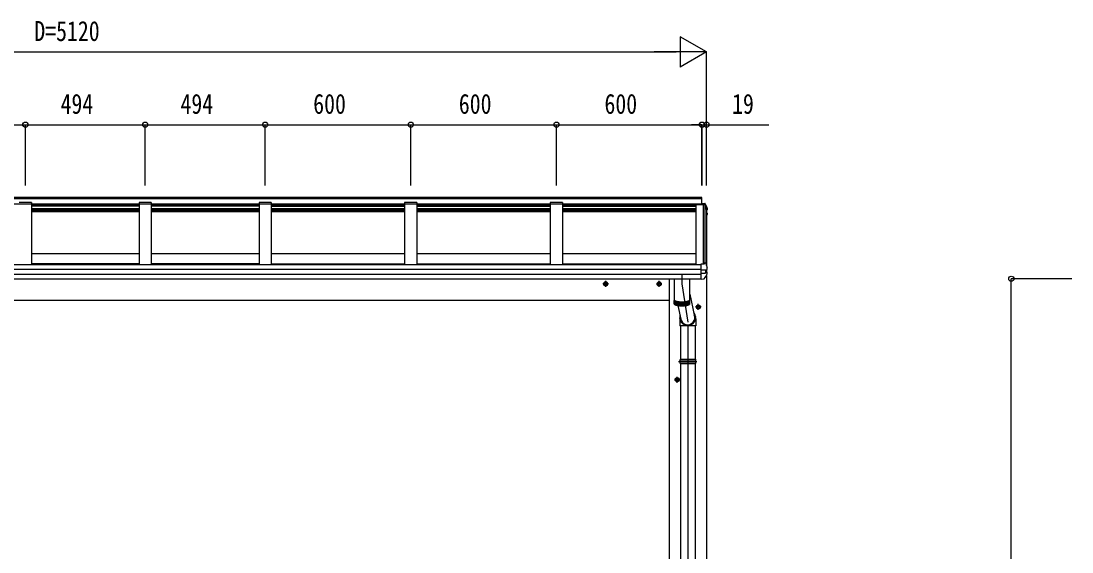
# Model space of a CAD drawing. Units: millimetres, scale not verified. Extents: x -10512 to 10512, y -7425 to 7425.
# Drawn here: x -6420 to -2089, y -2050 to 138 of the extents above; entities that cross this region are included whole.
import ezdxf
from ezdxf.enums import TextEntityAlignment as Align

# ---------------------------------------------------------------- set-up
doc = ezdxf.new("R2010")
doc.units = ezdxf.units.MM
doc.header["$LTSCALE"] = 40
for name, color, linetype in [('0-4_YKK_12', 2, 'Continuous'), ('0-5_YKK_13', 4, 'Continuous'), ('0-6_YKK_A1', 4, 'Continuous'), ('0-7_YKK_D', 6, 'Continuous')]:
    doc.layers.add(name, color=color, linetype=linetype)
doc.styles.add('ＭＳ ゴシック', font='')
doc.styles.get('ＭＳ ゴシック').set_extended_font_data('MS Gothic')

msp = doc.modelspace()

# ---------------------------------------------------------------- linework, layer by layer
at = {"layer": '0-4_YKK_12'}
for p, q in [((-3696.45, -906.2), (-3696.45, -944.34)), ((-3696.45, -944.34), (-3672.45, -1102.7)), ((-3672.45, -1120.18), (-3672.45, -3297.41))]:
    msp.add_line(p, q, dxfattribs=at)
at = {"layer": '0-5_YKK_13'}
for p, q in [((-3613.95, -613.2), (-3602.79, -613.81)), ((-3613.95, -615.89), (-3613.95, -619.12)), ((-3613.95, -615.89), (-3613.95, -615.89)), ((-3613.95, -618.14), (-3603.12, -618.74)), ((-3603.12, -619.12), (-3613.95, -619.12)), ((-3603.12, -618.74), (-3602.75, -616.26)), ((-3603.12, -618.74), (-3603.12, -619.17)), ((-3602.97, -618.96), (-3602.75, -617.47)), ((-3601.77, -619.02), (-3602.97, -618.96)), ((-3594.95, -638.76), (-3594.38, -638.65)), ((-3594.95, -639.11), (-3594.38, -639)), ((-3593.53, -640.36), (-3594.95, -640.63)), ((-3592.48, -635.06), (-3592.48, -639.08)), ((-3594.95, -652.42), (-3593.81, -652.56)), ((-3594.95, -656.43), (-3593.13, -656.78)), ((-3594.1, -658.12), (-3594.95, -657.95)), ((-3592.12, -653.68), (-3592.11, -653.74)), ((-3592.07, -654.01), (-3592.07, -658.06)), ((-3616.95, -861.92), (-3616.95, -861.59)), ((-3616.95, -862.6), (-3616.95, -861.92)), ((-3616.95, -884.81), (-3616.95, -862.6)), ((-3616.95, -886.07), (-3616.95, -884.81)), ((-3616.95, -886.91), (-3616.95, -886.07)), ((-3616.95, -886.91), (-3602.16, -887)), ((-3616.95, -900.77), (-3616.95, -886.91)), ((-3616.95, -900.77), (-3602.16, -900.56)), ((-3616.95, -902.67), (-3616.95, -900.77)), ((-3616.95, -904.19), (-3616.95, -902.67)), ((-3616.95, -924.67), (-3616.95, -904.19)), ((-3600.5, -886.91), (-3594.12, -886.12)), ((-3599.95, -886.84), (-3599.95, -900.64)), ((-3599.95, -894.63), (-3592.72, -896.03)), ((-3593.25, -885.98), (-3593.18, -885.96)), ((-3593.25, -885.98), (-3593.25, -885.98)), ((-3592.38, -884.98), (-3592.38, -878.48)), ((-3591.91, -903.54), (-3591.91, -897.01)), ((-3998.94, -944.81), (-4021.94, -944.81)), ((-4010.44, -957.32), (-4010.44, -932.31)), ((-3778.94, -944.81), (-3801.94, -944.81)), ((-3790.44, -957.32), (-3790.44, -932.31)), ((-3728.45, -923.61), (-3728.45, -1010.38)), ((-3664.45, -1010.38), (-3664.45, -923.61)), ((-3616.95, -925.07), (-3605.36, -924.44)), ((-3616.95, -925.07), (-3616.95, -924.67)), ((-3604.57, -923.98), (-3604.58, -924)), ((-3664.45, -986.61), (-3645.49, -1072.48)), ((-3728.45, -1011.35), (-3728.45, -1026.81)), ((-3727.86, -1028.36), (-3727.86, -1012.9)), ((-3726.63, -1014.09), (-3726.63, -1029.54)), ((-3724.82, -1030.63), (-3724.82, -1015.18)), ((-3722.45, -1016.18), (-3722.45, -1031.63)), ((-3719.58, -1032.53), (-3719.58, -1017.07)), ((-3716.27, -1033.31), (-3716.27, -1017.85)), ((-3713.86, -1033.75), (-3701.46, -1089.9)), ((-3712.56, -1018.5), (-3712.56, -1033.96)), ((-3708.55, -1019.01), (-3708.55, -1034.47)), ((-3704.31, -1019.38), (-3704.31, -1034.83)), ((-3699.91, -1019.58), (-3699.91, -1035.03)), ((-3695.45, -1019.62), (-3695.45, -1035.08)), ((-3691.01, -1019.51), (-3691.01, -1034.96)), ((-3686.68, -1019.23), (-3686.68, -1034.69)), ((-3682.54, -1018.8), (-3682.54, -1034.26)), ((-3678.67, -1018.23), (-3678.67, -1033.69)), ((-3675.15, -1017.53), (-3675.15, -1032.98)), ((-3672.05, -1016.71), (-3672.05, -1032.16)), ((-3669.43, -1015.78), (-3669.43, -1031.24)), ((-3667.33, -1014.78), (-3667.33, -1030.24)), ((-3665.8, -1013.73), (-3665.8, -1029.18)), ((-3664.45, -1026.81), (-3664.45, -1011.35)), ((-3628.94, -1052.32), (-3628.94, -1027.31)), ((-3617.44, -1039.81), (-3640.44, -1039.81)), ((-3705.84, -1086.55), (-3705.84, -1118.14)), ((-3639.84, -1118.14), (-3705.84, -1118.14)), ((-3702.45, -1118.14), (-3702.45, -1255.21)), ((-3642.45, -1118.14), (-3642.45, -1255.21)), ((-3639.84, -1086.96), (-3639.84, -1118.14)), ((-3704.45, -1255.21), (-3640.45, -1255.21)), ((-3704.45, -1255.21), (-3704.45, -1257.21)), ((-3640.45, -1255.21), (-3640.45, -1257.21)), ((-3710.45, -1264.21), (-3634.45, -1264.21)), ((-3705.05, -1257.21), (-3639.85, -1257.21)), ((-3705.05, -1271.21), (-3639.85, -1271.21)), ((-3704.45, -1271.21), (-3704.45, -1273.21)), ((-3704.45, -1273.21), (-3640.45, -1273.21)), ((-3702.45, -1273.21), (-3702.45, -2270.23)), ((-3642.45, -1273.21), (-3642.45, -2270.23)), ((-3640.45, -1271.21), (-3640.45, -1273.21)), ((-3704.44, -1339.81), (-3727.44, -1339.81)), ((-3715.94, -1352.32), (-3715.94, -1327.31))]:
    msp.add_line(p, q, dxfattribs=at)
for points in [[(-3613.95, -615.64), (-3602.75, -616.26), (-3602.75, -617.47), (-3601.63, -617.53)], [(-3603.05, -619.17), (-3602.97, -618.61), (-3602.97, -618.96)], [(-3600.14, -615.02), (-3595.9, -625.63), (-3592.55, -634.57), (-3592.49, -634.85), (-3592.48, -634.91)], [(-3600.14, -618.59), (-3599.15, -621.08), (-3598.16, -623.57), (-3597.2, -626.07), (-3596.24, -628.58), (-3595.3, -631.09), (-3594.37, -633.6), (-3593.45, -636.13), (-3592.55, -638.65)], [(-3592.48, -634.91), (-3592.48, -635.01), (-3592.48, -635.07)], [(-3592.25, -658.7), (-3593.71, -661.24), (-3594.95, -663.37)], [(-3592.11, -653.69), (-3592.08, -653.87), (-3592.08, -654.01)], [(-3616.95, -861.59), (-3602.95, -862.27), (-3602.95, -856.63), (-3601.19, -856.72)], [(-3600.31, -857.34), (-3599.28, -859.92), (-3598.26, -862.51), (-3597.25, -865.1), (-3596.26, -867.7), (-3595.28, -870.3), (-3594.32, -872.91), (-3593.37, -875.53), (-3592.43, -878.15)], [(-3600.5, -886.91), (-3600.75, -886.94), (-3600.9, -886.95)], [(-3595.73, -886.21), (-3594.49, -886.16), (-3593.25, -885.98)], [(-3592.43, -878.15), (-3592.39, -878.36), (-3592.38, -878.48)], [(-4010.44, -952.32), (-4016.94, -948.57), (-4016.94, -941.06), (-4010.44, -937.31)], [(-4010.44, -952.32), (-4003.94, -948.57), (-4003.94, -941.06), (-4010.44, -937.31)], [(-3790.44, -952.32), (-3796.94, -948.57), (-3796.94, -941.06), (-3790.44, -937.31)], [(-3790.44, -952.32), (-3783.94, -948.57), (-3783.94, -941.06), (-3790.44, -937.31)], [(-3728.45, -1010.38), (-3728.45, -1010.52), (-3728.34, -1011.08), (-3728.08, -1011.64), (-3727.68, -1012.19), (-3727.14, -1012.73), (-3726.46, -1013.26), (-3725.64, -1013.78), (-3724.69, -1014.28), (-3723.61, -1014.77), (-3722.4, -1015.23), (-3721.08, -1015.67), (-3719.64, -1016.09), (-3718.1, -1016.48), (-3716.46, -1016.85), (-3714.73, -1017.18), (-3712.92, -1017.49), (-3711.03, -1017.76), (-3709.07, -1018), (-3707.06, -1018.2), (-3704.99, -1018.37), (-3702.89, -1018.5), (-3700.76, -1018.59), (-3698.61, -1018.65), (-3696.45, -1018.67)], [(-3728.4, -1010.87), (-3728.41, -1010.93), (-3728.45, -1011.49), (-3728.34, -1012.05), (-3728.08, -1012.6), (-3727.68, -1013.15), (-3727.14, -1013.7), (-3726.46, -1014.23), (-3725.64, -1014.74), (-3724.69, -1015.25), (-3723.61, -1015.73), (-3722.4, -1016.2), (-3721.08, -1016.64), (-3719.64, -1017.06), (-3718.1, -1017.45), (-3716.46, -1017.81), (-3714.73, -1018.15), (-3712.92, -1018.45), (-3711.03, -1018.72), (-3709.07, -1018.96), (-3707.06, -1019.16), (-3704.99, -1019.33), (-3702.89, -1019.46), (-3700.76, -1019.56), (-3698.61, -1019.61), (-3696.45, -1019.63)], [(-3728.45, -1026.81), (-3728.45, -1026.95), (-3728.34, -1027.5), (-3728.08, -1028.06), (-3727.68, -1028.61), (-3727.14, -1029.15), (-3726.46, -1029.68), (-3725.64, -1030.2), (-3724.69, -1030.7), (-3723.61, -1031.19), (-3722.4, -1031.65), (-3721.08, -1032.09), (-3719.64, -1032.51), (-3718.1, -1032.9), (-3716.46, -1033.27), (-3714.73, -1033.6), (-3712.92, -1033.91), (-3711.03, -1034.18), (-3709.07, -1034.42), (-3707.06, -1034.62), (-3704.99, -1034.79), (-3702.89, -1034.92), (-3700.76, -1035.01), (-3698.61, -1035.07), (-3696.45, -1035.09)], [(-3726.75, -1013.05), (-3726.3, -1013.52), (-3725.66, -1014.04), (-3724.88, -1014.55), (-3723.97, -1015.04), (-3722.94, -1015.52), (-3721.78, -1015.98), (-3720.5, -1016.41), (-3719.11, -1016.83), (-3717.61, -1017.21), (-3716.01, -1017.57), (-3714.33, -1017.91), (-3712.56, -1018.21), (-3710.71, -1018.47), (-3708.8, -1018.71), (-3706.83, -1018.91), (-3704.81, -1019.08), (-3702.76, -1019.21), (-3700.67, -1019.3), (-3698.57, -1019.36), (-3696.45, -1019.37)], [(-3696.45, -1018.67), (-3694.29, -1018.65), (-3692.14, -1018.59), (-3690.01, -1018.5), (-3687.91, -1018.37), (-3685.84, -1018.2), (-3683.83, -1018), (-3681.87, -1017.76), (-3679.98, -1017.49), (-3678.17, -1017.18), (-3676.44, -1016.85), (-3674.8, -1016.48), (-3673.26, -1016.09), (-3671.82, -1015.67), (-3670.5, -1015.23), (-3669.29, -1014.77), (-3668.21, -1014.28), (-3667.26, -1013.78), (-3666.44, -1013.26), (-3665.76, -1012.73), (-3665.22, -1012.19), (-3664.82, -1011.64), (-3664.56, -1011.08), (-3664.45, -1010.52), (-3664.45, -1010.38)], [(-3696.45, -1019.63), (-3694.29, -1019.61), (-3692.14, -1019.56), (-3690.01, -1019.46), (-3687.91, -1019.33), (-3685.84, -1019.16), (-3683.83, -1018.96), (-3681.87, -1018.72), (-3679.98, -1018.45), (-3678.17, -1018.15), (-3676.44, -1017.81), (-3674.8, -1017.45), (-3673.26, -1017.06), (-3671.82, -1016.64), (-3670.5, -1016.2), (-3669.29, -1015.73), (-3668.21, -1015.25), (-3667.26, -1014.74), (-3666.44, -1014.23), (-3665.76, -1013.7), (-3665.22, -1013.15), (-3664.82, -1012.6), (-3664.56, -1012.05), (-3664.45, -1011.49), (-3664.49, -1010.93), (-3664.5, -1010.87)], [(-3696.45, -1019.37), (-3694.33, -1019.36), (-3692.23, -1019.3), (-3690.14, -1019.21), (-3688.09, -1019.08), (-3686.07, -1018.91), (-3684.1, -1018.71), (-3682.19, -1018.47), (-3680.34, -1018.21), (-3678.57, -1017.91), (-3676.89, -1017.57), (-3675.29, -1017.21), (-3673.79, -1016.83), (-3672.4, -1016.41), (-3671.12, -1015.98), (-3669.96, -1015.52), (-3668.93, -1015.04), (-3668.02, -1014.55), (-3667.24, -1014.04), (-3666.6, -1013.52), (-3666.16, -1013.05)], [(-3696.45, -1035.09), (-3694.29, -1035.07), (-3692.14, -1035.01), (-3690.01, -1034.92), (-3687.91, -1034.79), (-3685.84, -1034.62), (-3683.83, -1034.42), (-3681.87, -1034.18), (-3679.98, -1033.91), (-3678.17, -1033.6), (-3676.44, -1033.27), (-3674.8, -1032.9), (-3673.26, -1032.51), (-3671.82, -1032.09), (-3670.5, -1031.65), (-3669.29, -1031.19), (-3668.21, -1030.7), (-3667.26, -1030.2), (-3666.44, -1029.68), (-3665.76, -1029.15), (-3665.22, -1028.61), (-3664.82, -1028.06), (-3664.56, -1027.5), (-3664.45, -1026.95), (-3664.45, -1026.81)], [(-3628.94, -1047.32), (-3635.44, -1043.57), (-3635.44, -1036.06), (-3628.94, -1032.31)], [(-3628.94, -1047.32), (-3622.44, -1043.57), (-3622.44, -1036.06), (-3628.94, -1032.31)], [(-3715.94, -1347.32), (-3722.44, -1343.57), (-3722.44, -1336.06), (-3715.94, -1332.31)], [(-3715.94, -1347.32), (-3709.44, -1343.57), (-3709.44, -1336.06), (-3715.94, -1332.31)]]:
    msp.add_lwpolyline(points, dxfattribs=at)
for centre, radius in [((-4010.44, -944.81), 8.5), ((-4010.44, -944.81), 7.7), ((-4010.44, -944.81), 6.5), ((-3790.44, -944.81), 8.5), ((-3790.44, -944.81), 7.7), ((-3790.44, -944.81), 6.5), ((-3628.94, -1039.81), 8.5), ((-3628.94, -1039.81), 7.7), ((-3628.94, -1039.81), 6.5), ((-3715.94, -1339.81), 8.5), ((-3715.94, -1339.81), 7.7), ((-3715.94, -1339.81), 6.5)]:
    msp.add_circle(centre, radius, dxfattribs=at)
for centre, radius, start, end in [((-3602.37, -616.39), 2.62, 31.83445, 99.24), ((-3601.79, -619.32), 0.3, 21.99494, 87.04231), ((-3601.72, -619.22), 1.7, 22.00225, 87.0423), ((-4063.88, -805.58), 498.52, 19.56907, 21.95354), ((-3594.44, -638.35), 0.3, 280.95393, 327.06409), ((-3594.44, -638.7), 0.299, 280.88931, 19.51522), ((-3593.77, -639.08), 1.3, 280.88938, 19.44863), ((-4026.71, -409.8), 499.04, 329.90411, 330.14673), ((-4026.71, -410.15), 499.04, 329.90411, 330.14673), ((-3594.15, -658.41), 0.299, 330.19129, 79.12168), ((-3593.83, -654.89), 2.32, 60.30373, 87.34859), ((-3593.38, -653.96), 1.3, 10.02543, 80.23195), ((-3593.37, -658.06), 1.3, 330.27138, 79.1216), ((-3601.24, -857.72), 1, 22.05378, 87.04045), ((-3986.85, -669.84), 459.05, 326.38357, 329.32444), ((-3599.61, -884.29), 16.37, 265.48312, 268.58725), ((-3593.38, -884.98), 1, 281.45361, 0), ((-3592.9, -897.01), 0.998, 0.05121, 79.086), ((-3592.91, -903.54), 1, 329.32149, 0), ((-3605.42, -923.45), 1, 273.10735, 326.38063), ((-3678.2, -1264.21), 27.75, 165.38919, 194.61079), ((-3666.7, -1264.21), 27.75, 0, 14.61083), ((-3666.7, -1264.21), 27.75, 345.38917, 0)]:
    msp.add_arc(centre, radius, start, end, dxfattribs=at)
for centre, major_axis, ratio, start_param, end_param in [((-3600.8, -879.39), (9.96, 2.12), 0.734427, 4.4222801, 4.5475838), ((-3600.8, -908.17), (-9.97, 1.96), 0.736539, 4.8664216, 4.9917253), ((-3600.95, -900.44), (-1, 0.195), 0.067217, 2.8005545, 3.1546872), ((-3672.84, -1083.46), (-33, -3.09), 0.972144, 5.9206673, 10.0450759), ((-3672.77, -1083.45), (-2.75, 29.4), 0.995638, 1.6925581, 5.0001766)]:
    msp.add_ellipse(centre, major_axis=major_axis, ratio=ratio, start_param=start_param, end_param=end_param, dxfattribs=at)
at = {"layer": '0-6_YKK_A1'}
for p, q in [((-3613.95, -588.8), (-8695.95, -588.8)), ((-3613.95, -594.08), (-8695.95, -594.08)), ((-3613.95, -618.69), (-3613.95, -588.8)), ((-8670.95, -614.64), (-3613.95, -614.64)), ((-8670.95, -614.64), (-3613.95, -614.64)), ((-6376.95, -609.45), (-6426.95, -609.45)), ((-6376.95, -609.45), (-6376.95, -864.62)), ((-5932.95, -617.56), (-6376.95, -617.56)), ((-5932.95, -623.63), (-6376.95, -623.63)), ((-5932.95, -624.6), (-6376.95, -624.6)), ((-6376.95, -634.63), (-5932.95, -634.63)), ((-6376.95, -639.49), (-5932.95, -639.49)), ((-6376.95, -641.03), (-5932.95, -641.03)), ((-6376.95, -642.99), (-5932.95, -642.99)), ((-6376.95, -646.76), (-5932.95, -646.76)), ((-5882.95, -609.45), (-5932.95, -609.45)), ((-5932.95, -609.45), (-5932.95, -864.62)), ((-5882.95, -609.45), (-5882.95, -864.62)), ((-5438.95, -617.56), (-5882.95, -617.56)), ((-5438.95, -623.63), (-5882.95, -623.63)), ((-5438.95, -624.6), (-5882.95, -624.6)), ((-5882.95, -634.63), (-5438.95, -634.63)), ((-5882.95, -639.49), (-5438.95, -639.49)), ((-5882.95, -641.03), (-5438.95, -641.03)), ((-5882.95, -642.99), (-5438.95, -642.99)), ((-5882.95, -646.76), (-5438.95, -646.76)), ((-5388.95, -609.45), (-5438.95, -609.45)), ((-5438.95, -609.45), (-5438.95, -864.62)), ((-5388.95, -609.45), (-5388.95, -864.62)), ((-5388.95, -617.56), (-4838.95, -617.56)), ((-5388.95, -623.63), (-4838.95, -623.63)), ((-5388.95, -624.6), (-4838.95, -624.6)), ((-5388.95, -634.63), (-4838.95, -634.63)), ((-5388.95, -639.49), (-4838.95, -639.49)), ((-5388.95, -641.03), (-4838.95, -641.03)), ((-5388.95, -642.99), (-4838.95, -642.99)), ((-5388.95, -646.76), (-4838.95, -646.76)), ((-4788.95, -609.45), (-4838.95, -609.45)), ((-4838.95, -609.45), (-4838.95, -864.62)), ((-4788.95, -609.45), (-4838.95, -609.45)), ((-4838.95, -609.45), (-4838.95, -864.62)), ((-4788.95, -609.45), (-4788.95, -864.62)), ((-4788.95, -609.45), (-4788.95, -864.62)), ((-4788.95, -617.56), (-4238.95, -617.56)), ((-4788.95, -623.63), (-4238.95, -623.63)), ((-4788.95, -624.6), (-4238.95, -624.6)), ((-4788.95, -634.63), (-4238.95, -634.63)), ((-4788.95, -639.49), (-4238.95, -639.49)), ((-4788.95, -641.03), (-4238.95, -641.03)), ((-4788.95, -642.99), (-4238.95, -642.99)), ((-4788.95, -646.76), (-4238.95, -646.76)), ((-4188.95, -609.45), (-4238.95, -609.45)), ((-4238.95, -609.45), (-4238.95, -864.62)), ((-4188.95, -609.45), (-4188.95, -864.62)), ((-4188.95, -617.56), (-3613.95, -617.56)), ((-4188.95, -623.63), (-3638.95, -623.63)), ((-4188.95, -624.6), (-3638.95, -624.6)), ((-4188.95, -634.63), (-3638.95, -634.63)), ((-4188.95, -639.49), (-3638.95, -639.49)), ((-4188.95, -641.03), (-3638.95, -641.03)), ((-4188.95, -642.99), (-3638.95, -642.99)), ((-4188.95, -646.76), (-3638.95, -646.76)), ((-3602.07, -619.17), (-3638.95, -619.17)), ((-3638.95, -619.17), (-3638.95, -864.62)), ((-3607.65, -862.05), (-3607.65, -619.17)), ((-3594.95, -637.72), (-3602.07, -619.17)), ((-3601.95, -619.49), (-3601.95, -856.68)), ((-3594.95, -637.72), (-3594.95, -871.2)), ((-6376.95, -819.56), (-5932.95, -819.56)), ((-5882.95, -819.56), (-5438.95, -819.56)), ((-5388.95, -819.56), (-4838.95, -819.56)), ((-4788.95, -819.56), (-4238.95, -819.56)), ((-4188.95, -819.56), (-3638.95, -819.56)), ((-8692.95, -864.62), (-3616.95, -864.62)), ((-5932.95, -862.08), (-6376.95, -862.08)), ((-5438.95, -862.08), (-5882.95, -862.08)), ((-5388.95, -862.08), (-4838.95, -862.08)), ((-4788.95, -862.08), (-4238.95, -862.08)), ((-4188.95, -862.08), (-3638.95, -862.08)), ((-8692.95, -884.15), (-3616.95, -884.15)), ((-8692.95, -904.25), (-3616.95, -904.25)), ((-3595.45, -886.29), (-3595.45, -895.5)), ((-3594.95, -870.25), (-3594.95, -871.2)), ((-8692.95, -923.61), (-3616.95, -923.61)), ((-3749.45, -923.61), (-3749.45, -3512.52)), ((-3595.45, -909.69), (-3595.45, -3512.52)), ((-8560.45, -1012.51), (-3749.45, -1012.51))]:
    msp.add_line(p, q, dxfattribs=at)
at = {"layer": '0-7_YKK_D'}
for p, q in [((-3594.95, 11.2), (-3703.2, 73.7)), ((-3703.2, 73.7), (-3703.2, -51.3)), ((-8589.95, 11.2), (-3719.95, 11.2)), ((-3594.95, 11.2), (-3811.46, 11.2)), ((-3594.95, 11.2), (-3703.2, -51.3)), ((-3594.95, -538.8), (-3594.95, 12.2)), ((-6895.7, -288.8), (-6401.7, -288.8)), ((-6401.7, -538.8), (-6401.7, -287.8)), ((-6401.7, -538.8), (-6401.7, -287.8)), ((-6401.7, -288.8), (-5907.7, -288.8)), ((-5907.7, -538.8), (-5907.7, -287.8)), ((-5907.7, -538.8), (-5907.7, -287.8)), ((-5907.7, -288.8), (-5413.7, -288.8)), ((-5413.7, -538.8), (-5413.7, -287.8)), ((-5413.7, -538.8), (-5413.7, -287.8)), ((-5413.7, -288.8), (-4813.7, -288.8)), ((-4813.7, -538.8), (-4813.7, -287.8)), ((-4813.7, -538.8), (-4813.7, -287.8)), ((-4813.7, -288.8), (-4213.7, -288.8)), ((-4213.7, -538.8), (-4213.7, -287.8)), ((-4213.7, -538.8), (-4213.7, -287.8)), ((-4213.7, -288.8), (-3613.7, -288.8)), ((-3614.2, -288.8), (-3656.7, -288.8)), ((-3614.2, -538.8), (-3614.2, -287.8)), ((-3614.2, -288.8), (-3594.95, -288.8)), ((-3613.7, -538.8), (-3613.7, -287.8)), ((-3594.95, -538.8), (-3594.95, -287.8)), ((-3594.95, -288.8), (-3337.95, -288.8)), ((-2089.42, -923.61), (-2340.42, -923.61)), ((-2339.42, -3512.51), (-2339.42, -923.61))]:
    msp.add_line(p, q, dxfattribs=at)
for centre in [(-6401.7, -288.8), (-6401.7, -288.8), (-5907.7, -288.8), (-5907.7, -288.8), (-5413.7, -288.8), (-5413.7, -288.8), (-4813.7, -288.8), (-4813.7, -288.8), (-4213.7, -288.8), (-4213.7, -288.8), (-3614.2, -288.8), (-3613.7, -288.8), (-3594.95, -288.8), (-2339.42, -923.61)]:
    msp.add_circle(centre, 10.62, dxfattribs=at)

# ---------------------------------------------------------------- texts
at = {"layer": '0-7_YKK_D', "style": 'ＭＳ ゴシック', "width": 0.8}
for s, p in [('D=5120', (-6364.95, 31.2)), ('494', (-6256.7, -268.8)), ('494', (-5762.7, -268.8)), ('600', (-5215.7, -268.8)), ('600', (-4615.7, -268.8)), ('600', (-4015.7, -268.8)), ('19', (-3489.95, -268.8))]:
    msp.add_text(s, height=82.48, dxfattribs=at).set_placement(p, align=Align.BOTTOM_LEFT)

doc.saveas('drawing.dxf')
